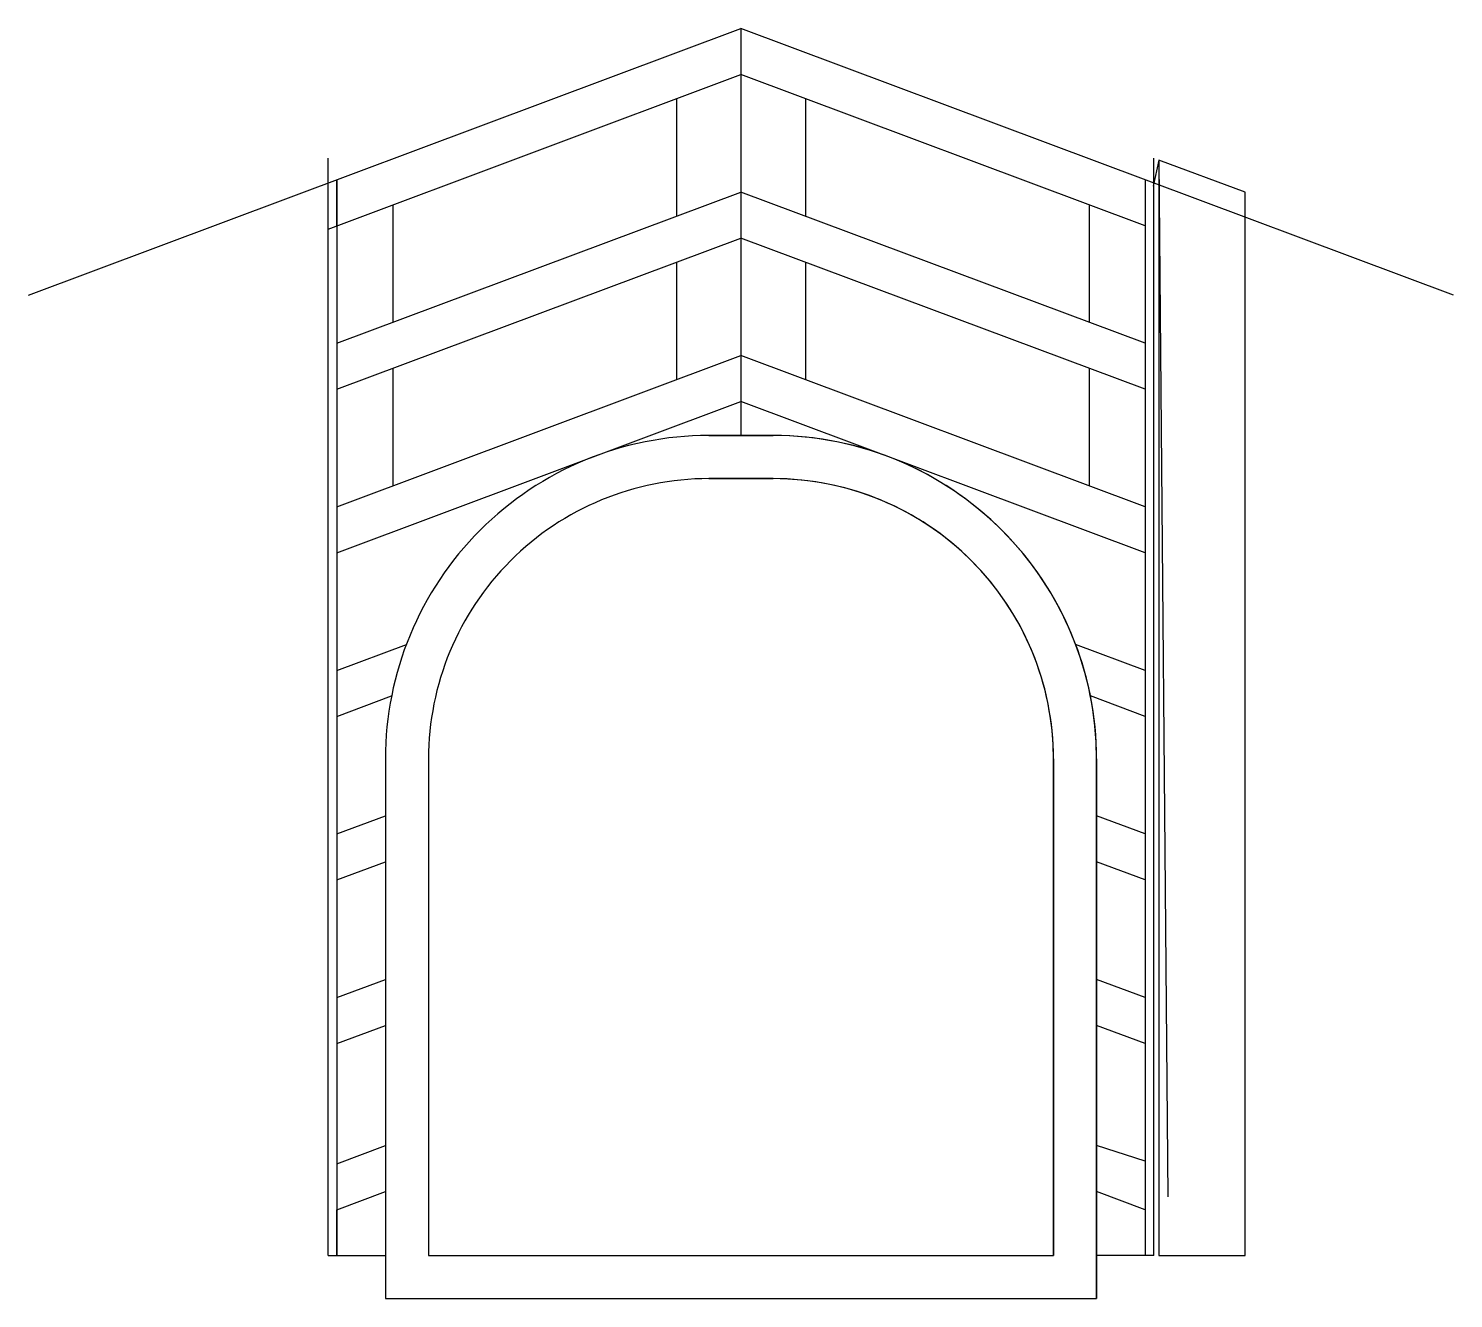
# Model space of a CAD drawing. Header units: inches. Extents: x -8.3 to 8.3, y -0.5 to 14.2.
import ezdxf

# ---------------------------------------------------------------- set-up
doc = ezdxf.new("R2010")
doc.units = ezdxf.units.IN
doc.layers.get('0').update_dxf_attribs({"linetype": 'CONTINUOUS'})

msp = doc.modelspace()

# ---------------------------------------------------------------- linework, layer by layer
for p, q in [((-8.265, 11.136), (0, 14.228)), ((0, 14.228), (0, 9.508)), ((0, 14.228), (0, 9.508)), ((8.265, 11.136), (0, 14.228)), ((-4.79, 11.903), (0, 13.695)), ((4.687, 11.941), (0, 13.695)), ((-0.75, 13.414), (-0.75, 12.051)), ((0.75, 13.414), (0.75, 12.051)), ((-4.79, 0), (-4.79, 12.725)), ((4.848, 12.703), (4.781, 12.399)), ((4.79, 0), (4.79, 12.725)), ((4.848, 12.703), (4.953, 0.68)), ((4.687, 12.475), (4.687, 11.941)), ((-4.688, 10.578), (0, 12.332)), ((4.687, 10.578), (0, 12.332)), ((-4.04, 12.183), (-4.04, 10.82)), ((4.04, 12.183), (4.04, 10.82)), ((-4.688, 11.941), (-4.688, 10.578)), ((-4.688, 11.941), (-4.688, 10.578)), ((4.687, 11.941), (4.687, 10.578)), ((-4.688, 10.044), (0, 11.798)), ((4.687, 10.044), (0, 11.798)), ((-0.75, 11.517), (-0.75, 10.154)), ((0.75, 11.517), (0.75, 10.154)), ((-4.688, 10.578), (-4.688, 10.044)), ((-4.688, 10.578), (-4.688, 10.044)), ((-4.688, 8.681), (0, 10.435)), ((4.687, 8.681), (0, 10.435)), ((4.687, 10.578), (4.687, 10.044)), ((-4.04, 10.286), (-4.04, 8.923)), ((4.04, 10.286), (4.04, 8.923)), ((-4.688, 10.044), (-4.688, 8.681)), ((-4.688, 10.044), (-4.688, 8.681)), ((4.687, 10.044), (4.687, 8.681)), ((-4.688, 8.147), (0, 9.901)), ((4.687, 8.147), (0, 9.901)), ((-0.375, 9.508), (0.375, 9.508)), ((-0.375, 9.008), (0.375, 9.008)), ((-4.688, 8.681), (-4.688, 8.147)), ((-4.688, 8.681), (-4.688, 8.147)), ((4.687, 8.681), (4.687, 8.147)), ((-4.688, 8.147), (-4.688, 6.784)), ((-4.688, 8.147), (-4.688, 6.784)), ((4.687, 8.147), (4.687, 6.784)), ((-4.688, 6.784), (-3.882, 7.086)), ((4.687, 6.784), (3.882, 7.086)), ((-4.688, 6.784), (-4.688, 6.25)), ((-4.688, 6.784), (-4.688, 6.25)), ((4.687, 6.784), (4.687, 6.25)), ((-4.688, 6.25), (-4.053, 6.488)), ((4.687, 6.25), (4.053, 6.488)), ((-4.688, 6.25), (-4.688, 4.887)), ((-4.688, 6.25), (-4.688, 4.887)), ((4.687, 6.25), (4.687, 4.887)), ((3.625, 5.758), (3.625, 0)), ((4.125, 5.758), (4.125, -0.5)), ((-4.688, 4.887), (-4.125, 5.098)), ((4.687, 4.887), (4.125, 5.098)), ((-4.688, 4.887), (-4.688, 4.354)), ((-4.688, 4.887), (-4.688, 4.354)), ((4.687, 4.887), (4.687, 4.354)), ((-4.688, 4.354), (-4.125, 4.564)), ((4.687, 4.354), (4.125, 4.564)), ((-4.688, 4.354), (-4.688, 2.991)), ((-4.688, 4.354), (-4.688, 2.991)), ((4.687, 4.354), (4.687, 2.991)), ((-4.688, 2.991), (-4.125, 3.201)), ((4.687, 2.991), (4.125, 3.201)), ((-4.688, 2.991), (-4.688, 2.457)), ((-4.688, 2.991), (-4.688, 2.457)), ((4.687, 2.991), (4.687, 2.457)), ((-4.688, 2.457), (-4.125, 2.667)), ((4.687, 2.457), (4.125, 2.667)), ((-4.688, 2.457), (-4.688, 1.094)), ((-4.688, 2.457), (-4.688, 1.063)), ((4.687, 2.457), (4.687, 1.094)), ((-4.688, 1.063), (-4.125, 1.273)), ((4.687, 1.094), (4.125, 1.273)), ((-4.688, 1.063), (-4.688, 0.529)), ((-4.688, 1.063), (-4.688, 0.529)), ((4.687, 1.094), (4.687, 0.529)), ((-4.688, 0.529), (-4.125, 0.739)), ((4.687, 0.529), (4.125, 0.739)), ((4.687, 0.529), (4.687, 0)), ((-4.79, 0), (-4.125, 0)), ((4.79, 0), (4.125, 0))]:
    msp.add_line(p, q)
for points in [[(5.848, 12.329), (4.848, 12.703), (4.848, 0), (5.848, 0)], [(-4.688, 12.475), (-4.688, 11.941)], [(-4.688, 0.529), (-4.688, 0)]]:
    msp.add_lwpolyline(points, close=True)
for points in [[(-4.125, -0.5), (4.125, -0.5), (4.125, 5.758, 0.414214), (0.375, 9.508), (-0.375, 9.508, 0.414214), (-4.125, 5.758)], [(-0.375, 9.008, 0.414214), (-3.625, 5.758), (-3.625, 0), (3.625, 0), (3.625, 5.758, 0.414214), (0.375, 9.008)]]:
    msp.add_lwpolyline(points, format="xyb", close=True)
for radius in [3.75, 3.25]:
    msp.add_arc((0.375, 5.758), radius, 0, 90)

doc.saveas('drawing.dxf')
